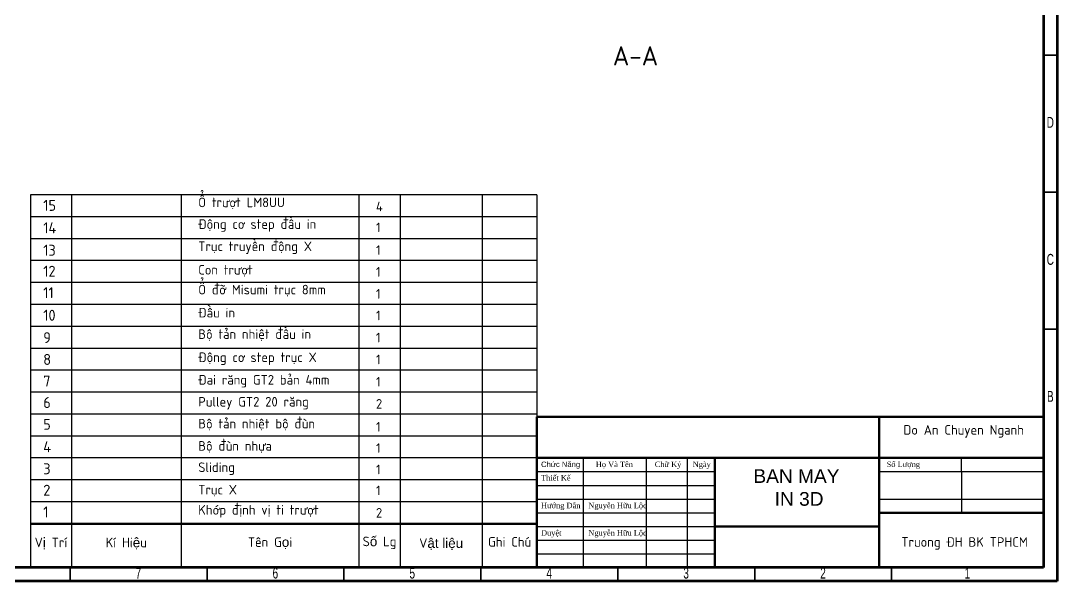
# Model space of a CAD drawing. Header units: millimetres. Extents: x -1615 to 4166, y 5 to 3174.
# Drawn here: x 2986.9 to 3365.4, y 1560.1 to 1764.7 of the extents above; entities that cross this region are included whole.
import ezdxf

# ---------------------------------------------------------------- set-up
doc = ezdxf.new("R2010")
doc.units = ezdxf.units.MM
doc.header["$LTSCALE"] = 0.25
doc.layers.get('0').update_dxf_attribs({"lineweight": 50})
for name, color, linetype, lineweight in [('AM_0', 7, 'Continuous', 50), ('AM_4', 3, 'Continuous', 25), ('Net dam', 7, 'Continuous', 50), ('net manh', 3, 'Continuous', 25)]:
    doc.layers.add(name, color=color, linetype=linetype, lineweight=lineweight)
doc.styles.add('Annotative', font='arial.ttf')
doc.styles.add('SLDTEXTSTYLE0', font='TXT', dxfattribs={"width": 0.686449})
doc.styles.get("Standard").update_dxf_attribs({"font": ''})
doc.styles.add('style1', font='txt.shx')
doc.styles.add('tieng viet', font='')
doc.styles.get('Standard').set_extended_font_data('TCVN 7284')
doc.styles.get('tieng viet').set_extended_font_data('TCVN 7284')

msp = doc.modelspace()

# ---------------------------------------------------------------- linework, layer by layer
at = {"color": 7, "linetype": 'Continuous', "lineweight": 70}
for p, q in [((3365.415, 2144.131), (3365.415, 1560.131)), ((3360.415, 2139.131), (3360.415, 1565.131)), ((3360.415, 1565.131), (2549.415, 1565.131)), ((3365.415, 1560.131), (2544.415, 1560.131))]:
    msp.add_line(p, q, dxfattribs=at)
at = {"color": 7, "linetype": 'Continuous', "lineweight": 35}
for p, q in [((3360.415, 1752.131), (3365.415, 1752.131)), ((3360.415, 1702.131), (3365.415, 1702.131)), ((3360.415, 1652.131), (3365.415, 1652.131)), ((3004.915, 1565.131), (3004.915, 1560.131)), ((3054.915, 1565.131), (3054.915, 1560.131)), ((3104.915, 1565.131), (3104.915, 1560.131)), ((3154.915, 1565.131), (3154.915, 1560.131)), ((3204.915, 1565.131), (3204.915, 1560.131)), ((3254.915, 1565.131), (3254.915, 1560.131)), ((3304.915, 1565.131), (3304.915, 1560.131))]:
    msp.add_line(p, q, dxfattribs=at)
at = {"layer": 'AM_0'}
for p, q in [((3175.415, 1620.131), (3360.415, 1620.131)), ((3175.415, 1605.131), (3360.415, 1605.131)), ((3175.415, 1605.131), (3360.415, 1605.131)), ((3300.415, 1585.131), (3360.415, 1585.131)), ((3240.415, 1580.131), (3300.415, 1580.131))]:
    msp.add_line(p, q, dxfattribs=at)
at = {"layer": 'AM_0', "color": 0, "ltscale": 0.5}
for p, q in [((3300.415, 1565.131), (3300.415, 1620.131)), ((3240.415, 1565.131), (3240.415, 1605.131))]:
    msp.add_line(p, q, dxfattribs=at)
at = {"layer": 'AM_0', "ltscale": 0.5}
msp.add_line((3175.415, 1581.131), (2990.415, 1581.131), dxfattribs=at)
at = {"layer": 'AM_4', "ltscale": 0.5}
for p, q in [((3175.415, 1701.131), (2990.415, 1701.131)), ((3175.415, 1693.131), (2990.415, 1693.131)), ((3175.415, 1685.131), (2990.415, 1685.131)), ((3175.415, 1677.131), (2990.415, 1677.131)), ((3175.415, 1677.131), (2990.415, 1677.131)), ((3175.415, 1669.131), (2990.415, 1669.131)), ((3175.415, 1661.131), (2990.415, 1661.131)), ((3175.415, 1653.131), (2990.415, 1653.131)), ((3175.415, 1645.131), (2990.415, 1645.131)), ((3175.415, 1637.131), (2990.415, 1637.131)), ((3175.415, 1637.131), (2990.415, 1637.131)), ((3175.415, 1629.131), (2990.415, 1629.131)), ((3175.415, 1621.131), (2990.415, 1621.131)), ((3175.415, 1613.131), (2990.415, 1613.131)), ((3175.415, 1605.131), (2990.415, 1605.131)), ((3175.415, 1597.131), (2990.415, 1597.131)), ((3175.415, 1589.131), (2990.415, 1589.131))]:
    msp.add_line(p, q, dxfattribs=at)
at = {"layer": 'AM_4', "color": 0, "ltscale": 0.5}
for p, q in [((3192.415, 1565.131), (3192.415, 1605.131)), ((3215.415, 1565.131), (3215.415, 1605.131)), ((3230.415, 1565.131), (3230.415, 1605.131))]:
    msp.add_line(p, q, dxfattribs=at)
at = {"layer": 'AM_4'}
for p, q in [((3330.415, 1600.131), (3330.415, 1605.131)), ((3175.415, 1600.131), (3240.415, 1600.131)), ((3300.415, 1600.131), (3360.415, 1600.131)), ((3330.415, 1600.131), (3330.415, 1585.131)), ((3175.415, 1595.131), (3240.415, 1595.131)), ((3175.415, 1590.131), (3240.415, 1590.131)), ((3300.415, 1590.131), (3360.415, 1590.131)), ((3175.415, 1585.131), (3240.415, 1585.131)), ((3175.415, 1580.131), (3240.415, 1580.131)), ((3175.415, 1575.131), (3240.415, 1575.131)), ((3175.415, 1570.131), (3240.415, 1570.131))]:
    msp.add_line(p, q, dxfattribs=at)
at = {"layer": 'Net dam'}
for p in [(3175.415, 1620.131), (3360.415, 1565.131), (3360.415, 1565.131)]:
    msp.add_line(p, (3175.415, 1565.131), dxfattribs=at)
at = {"layer": 'net manh'}
for p, q in [((2990.415, 1701.131), (2990.415, 1565.131)), ((3175.415, 1701.131), (2990.415, 1701.131)), ((3175.415, 1701.131), (3175.415, 1605.131))]:
    msp.add_line(p, q, dxfattribs=at)
at = {"layer": 'net manh', "ltscale": 0.5}
for p, q in [((3005.415, 1701.131), (3005.415, 1565.131)), ((3045.415, 1701.131), (3045.415, 1565.131)), ((3110.415, 1701.131), (3110.415, 1565.131)), ((3125.415, 1701.131), (3125.415, 1565.131)), ((3155.415, 1701.131), (3155.415, 1565.131))]:
    msp.add_line(p, q, dxfattribs=at)

# ---------------------------------------------------------------- texts
at = {"color": 7, "linetype": 'Continuous', "lineweight": 0, "char_height": 3.969, "attachment_point": 2, "style": 'SLDTEXTSTYLE0'}
for s, insert in [('D', (3362.868, 1729.584)), ('C', (3362.874, 1679.584)), ('B', (3362.886, 1629.584)), ('7', (3029.875, 1565.084)), ('6', (3079.875, 1565.084)), ('5', (3129.875, 1565.084)), ('4', (3179.875, 1565.084)), ('3', (3229.875, 1565.084)), ('2', (3279.875, 1565.084)), ('1', (3332.625, 1565.084))]:
    msp.add_mtext(s, dxfattribs=dict(at, insert=insert))
at = {"layer": 'AM_0', "attachment_point": 1}
for s, insert, char_height, width in [('15', (2995.092, 1699.313), 4, 23.53715), ('14', (2995.092, 1691.125), 4, 23.53715), ('13', (2995.092, 1682.937), 4, 23.53715), ('12', (2995.092, 1675.262), 4, 23.53715), ('11', (2995.092, 1667.443), 4, 23.53715), ('10', (2995.092, 1659.213), 4, 23.53715), ('9', (2995.092, 1651.031), 4, 23.53715), ('8', (2995.092, 1643.069), 4, 23.53715), ('7', (2995.092, 1635.204), 4, 23.53715), ('6', (2995.092, 1627.347), 4, 23.53715), ('5', (2995.092, 1619.404), 4, 23.53715), ('{\\C2;Do An Chuyen Nganh}', (3309.237, 1617.126), 3.5, 60), ('4', (2995.104, 1611.202), 4, 16.17177), ('3', (2995.104, 1603.178), 4, 16.17177), ('{\\fTimes New Roman|b0|i0|c163|p18;Số Lượng}', (3303.112, 1603.799), 2, 18.23317), ('2', (2995.104, 1595.354), 4, 16.17177), ('1', (2995.104, 1587.43), 4, 16.17177), (' Truong ĐH BK TPHCM', (3306.356, 1576.212), 3.5, 52.12833)]:
    msp.add_mtext(s, dxfattribs=dict(at, insert=insert, char_height=char_height, width=width))
at = {"layer": 'AM_0', "insert": (3248.863, 1601.024), "char_height": 7, "width": 42.60285, "attachment_point": 1, "style": 'style1'}
msp.add_mtext('\\pxqc;{\\fArial|b0|i0|c0|p34;\\H0.7143x;\\C2;BAN MAY\\P IN 3D}', dxfattribs=at)
at = {"layer": 'AM_4', "insert": (3176.897, 1603.799), "char_height": 2, "width": 18.23317, "attachment_point": 1, "style": 'Annotative'}
msp.add_mtext('{\\fArial|b0|i0|c163|p34;Chức Năng}', dxfattribs=at)
at = {"layer": 'AM_4', "char_height": 2, "attachment_point": 1}
for s, insert, width in [('{\\fTimes New Roman|b0|i0|c163|p18;Họ Và Tên}', (3196.886, 1603.799), 18.23317), ('{\\fTimes New Roman|b0|i0|c163|p18;Chữ Ký}', (3218.426, 1603.799), 18.23317), ('{\\fTimes New Roman|b0|i0|c163|p18;Ngày}', (3232.28, 1603.799), 18.23317), ('{\\fTimes New Roman|b0|i0|c163|p18;Thiết Kế}', (3176.897, 1598.885), 18.23317), ('{\\fTimes New Roman|b0|i0|c163|p18;Hướng Dẫn}', (3176.897, 1588.785), 18.23317), ('{\\fTimes New Roman|b0|i0|c0|p18;Nguyễn Hữu Lộc}', (3194.172, 1588.785), 22.05117), ('{\\fTimes New Roman|b0|i0|c163|p18;Duyệt}', (3176.897, 1578.773), 18.23317), ('{\\fTimes New Roman|b0|i0|c0|p18;Nguyễn Hữu Lộc}', (3194.172, 1578.785), 22.05117)]:
    msp.add_mtext(s, dxfattribs=dict(at, insert=insert, width=width))
at = {"layer": 'AM_4', "char_height": 3.5, "attachment_point": 1}
for s, width, insert in [('\\pxqc;V{\\fArial|b0|i0|c0|p34;ị} Trí', 15, (2990.415, 1576.046)), ('\\pxqc;Kí Hi{\\fArial|b0|i0|c0|p34;ệ}u', 40, (3005.415, 1576.023)), ('\\pxqc;Tên G{\\fArial|b0|i0|c0|p34;ọ}i', 65, (3045.415, 1576.168)), ('\\pxqc;S{\\fArial|b0|i0|c0|p34;ố} Lg', 15, (3110.415, 1576.415)), ('\\pxqc;V{\\fArial|b0|i0|c0|p34;ật liệu}', 30, (3125.415, 1575.813)), ('\\pxqc;Ghi Chú', 20, (3155.415, 1576.25))]:
    msp.add_mtext_dynamic_manual_height_columns(s, width=width, gutter_width=17.5, heights=[0], dxfattribs=dict(at, insert=insert))
at = {"layer": 'Net dam', "attachment_point": 1, "style": 'tieng viet'}
for s, width, insert, char_height in [('A-A', 55.79946, (3203.117, 1755.395), 7), ('Khớp định vị ti trượt', 65, (3051.7, 1587.943), 3.5)]:
    msp.add_mtext_dynamic_manual_height_columns(s, width=width, gutter_width=17.5, heights=[0], dxfattribs=dict(at, insert=insert, char_height=char_height))
at = {"layer": 'Net dam', "char_height": 3.5, "attachment_point": 1}
for s, width, insert in [('Ổ trượt LM8UU', 65, (3051.7, 1700.15)), ('4', 15, (3116.611, 1698.665)), ('Động cơ step đầu in', 65, (3051.7, 1692.217)), ('1', 15, (3116.611, 1691.033)), ('Trục truyền động X', 65, (3051.7, 1684.121)), ('1', 15, (3116.611, 1682.749)), ('Con trượt', 65, (3051.7, 1675.554)), ('1', 15, (3116.611, 1674.802)), ('Ổ đỡ Misumi trục 8mm', 65, (3051.7, 1668.311)), ('1', 15, (3116.611, 1666.764)), ('Đầu in', 65, (3051.7, 1659.9)), ('1', 15, (3116.611, 1658.88)), ('Bộ tản nhiệt đầu in', 65, (3051.7, 1652.073)), ('1', 15, (3116.611, 1650.806)), ('Động cơ step trục X', 65, (3051.7, 1643.623)), ('1', 15, (3116.611, 1642.83)), ('Đai răng GT2 bản 4mm', 65, (3051.7, 1635.403)), ('1', 15, (3116.611, 1634.694)), ('Pulley GT2 20 răng ', 65, (3051.7, 1627.392)), ('2', 15, (3116.611, 1626.62)), ('Bộ tản nhiệt bộ đùn', 65, (3051.7, 1619.404)), ('1', 15, (3116.611, 1618.256)), ('Bộ đùn nhựa', 65, (3051.7, 1611.271)), ('1', 15, (3116.611, 1610.498)), ('Sliding', 65, (3051.7, 1603.491)), ('1', 15, (3116.611, 1602.677)), ('Trục X', 65, (3051.7, 1595.297)), ('1', 15, (3116.611, 1595.045)), ('2', 15, (3116.611, 1586.857))]:
    msp.add_mtext_dynamic_manual_height_columns(s, width=width, gutter_width=17.5, heights=[0], dxfattribs=dict(at, insert=insert))

doc.saveas('drawing.dxf')
